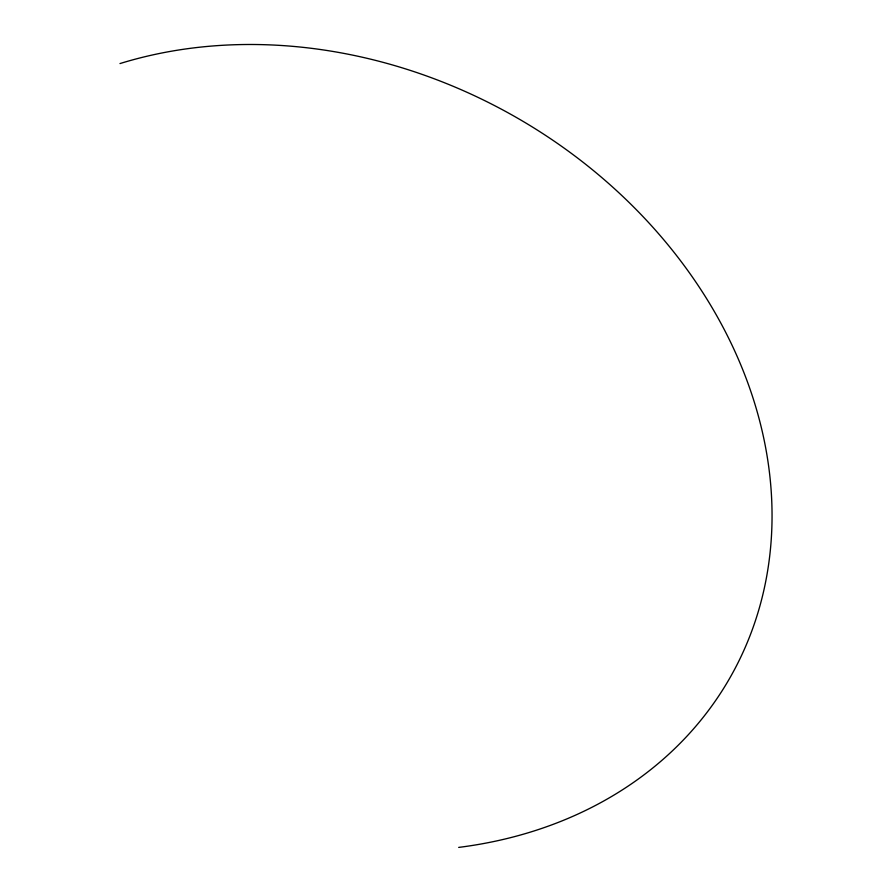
<?xml version="1.0" encoding="UTF-8"?>
<svg xmlns="http://www.w3.org/2000/svg" width="892" height="892" viewBox="0 0 892 892"><rect width="100%" height="100%" fill="white"/><g stroke="black" fill="none" stroke-linecap="round" stroke-linejoin="round"><path stroke-width="1.34" d="M119.985 63.566A465.301 381.442 29.4 0 1 738.42 359.298A465.301 381.442 29.4 0 1 458.689 847.4"/></g></svg>
